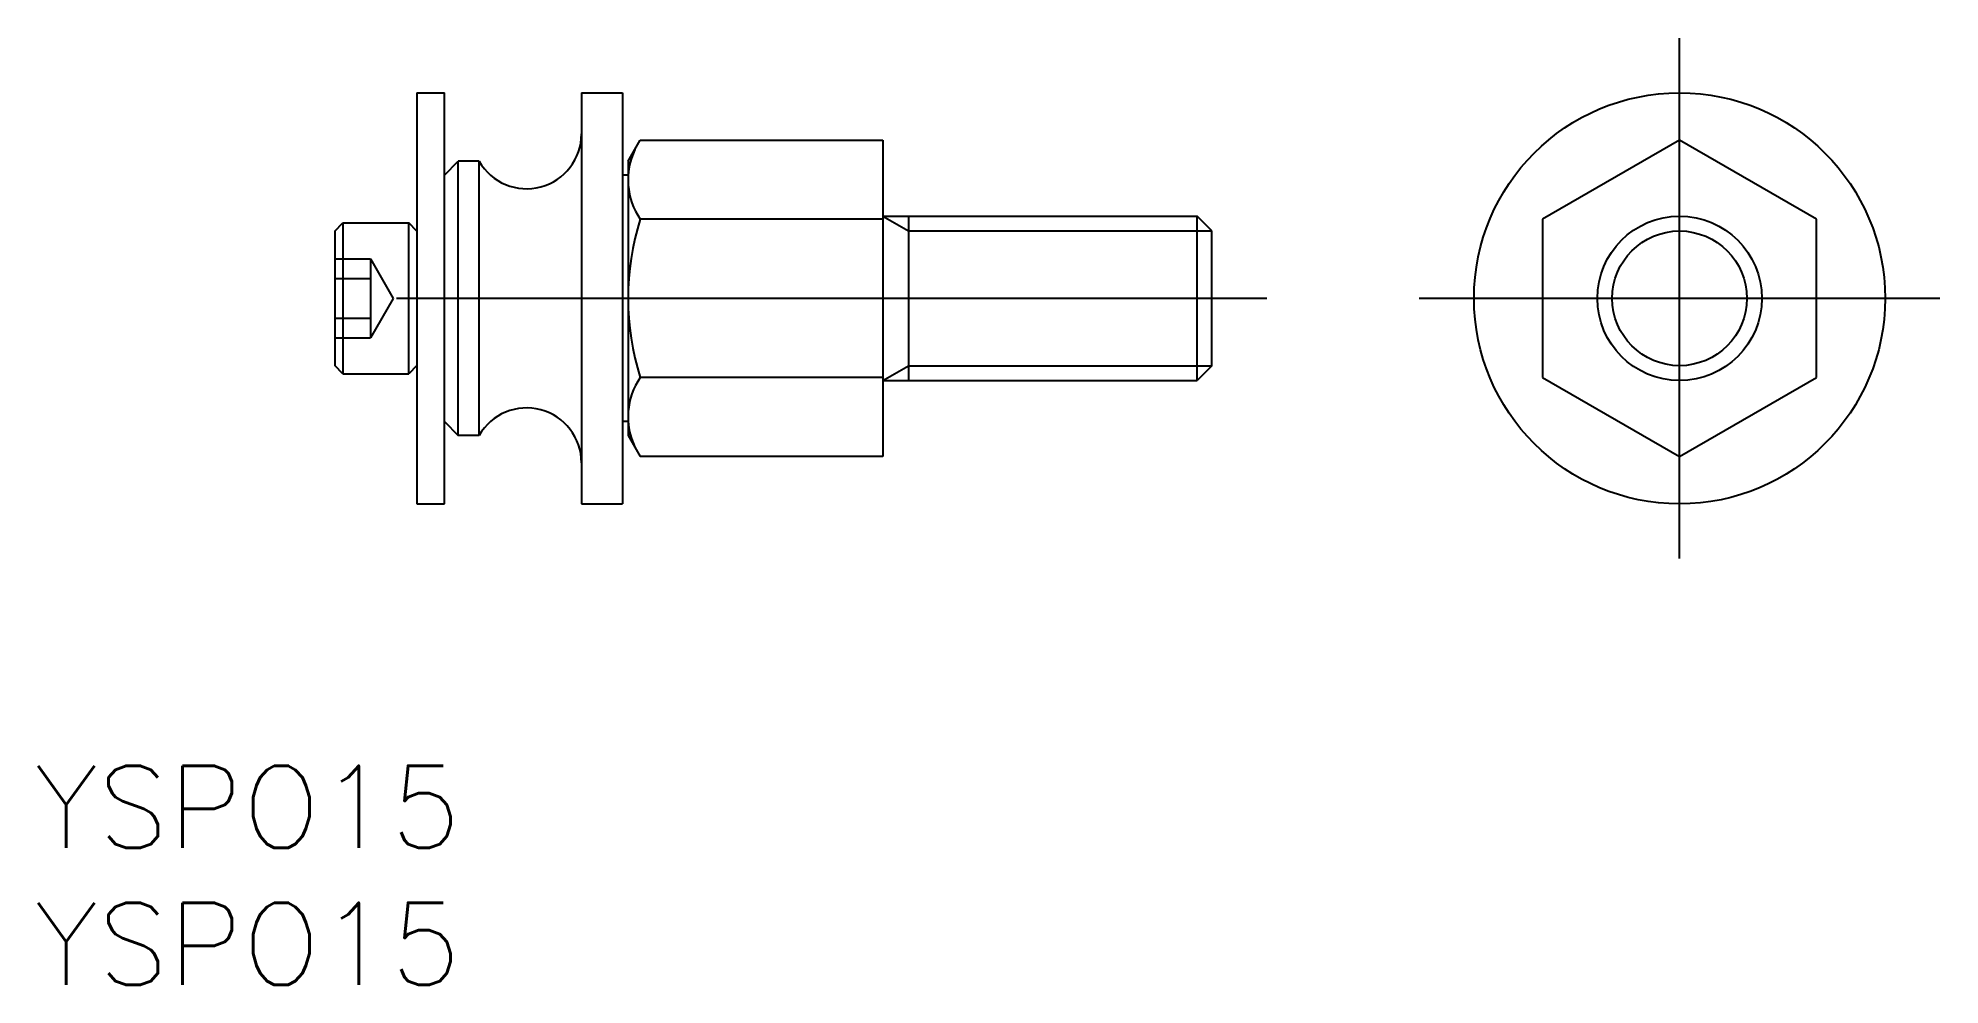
# Model space of a CAD drawing. Extents: x -59.9 to 9.5, y -25.1 to 9.5.
import ezdxf

# ---------------------------------------------------------------- set-up
doc = ezdxf.new("R2010")
doc.units = 0
doc.linetypes.add('CENTER', pattern=[50.8, 31.75, -6.35, 6.35, -6.35])
doc.linetypes.add('DASHED', pattern=[19.05, 12.7, -6.35])
doc.layers.get('0').update_dxf_attribs({"linetype": 'CONTINUOUS'})
doc.layers.add('CENTER', color=1, linetype='CENTER')
doc.styles.get("Standard").update_dxf_attribs({"font": 'txt.shx', "height": 3, "bigfont": 'bigfont.shx'})

msp = doc.modelspace()

# ---------------------------------------------------------------- linework, layer by layer
at = {"color": 7, "linetype": 'CONTINUOUS'}
for p, q in [((-46.064, 7.5), (-46.064, -7.5)), ((-46.064, 7.5), (-45.064, 7.5)), ((-45.064, -7.5), (-45.064, 7.5)), ((-40.064, 7.5), (-40.064, -7.5)), ((-40.064, 7.5), (-38.564, 7.5)), ((-38.564, 7.5), (-38.564, -7.5)), ((-38.364, 5), (-37.917, 5.774)), ((-37.917, 5.774), (-29.064, 5.774)), ((-29.064, 5.774), (-29.064, -5.774)), ((0, 5.774), (-5, 2.887)), ((5, 2.887), (0, 5.774)), ((-45.064, 4.5), (-44.564, 5)), ((-44.564, -5), (-44.564, 5)), ((-43.796, 5), (-44.564, 5)), ((-43.796, -5), (-43.796, 5)), ((-38.364, 5), (-38.364, -5)), ((-38.364, 4.5), (-38.564, 4.5)), ((-29.064, 2.887), (-37.917, 2.887)), ((-29.064, 3), (-17.605, 3)), ((-28.126, 3), (-28.126, -3)), ((-17.064, 2.458), (-17.605, 3)), ((-17.605, -3), (-17.605, 3)), ((-5, 2.887), (-5, -2.887)), ((5, -2.887), (5, 2.887)), ((-49.064, 2.45), (-48.764, 2.75)), ((-49.064, 2.45), (-49.064, -2.45)), ((-48.764, 2.75), (-48.764, -2.75)), ((-48.764, 2.75), (-46.364, 2.75)), ((-46.064, 2.45), (-46.364, 2.75)), ((-46.364, -2.75), (-46.364, 2.75)), ((-17.064, -2.459), (-17.064, 2.458)), ((-48.764, -2.75), (-49.064, -2.45)), ((-48.764, -2.75), (-46.364, -2.75)), ((-46.064, -2.45), (-46.364, -2.75)), ((-17.064, -2.459), (-17.605, -3)), ((-29.064, -2.887), (-37.917, -2.887)), ((-29.064, -3), (-17.605, -3)), ((-5, -2.887), (0, -5.774)), ((0, -5.774), (5, -2.887)), ((-45.064, -4.5), (-44.564, -5)), ((-38.364, -4.5), (-38.564, -4.5)), ((-43.796, -5), (-44.564, -5)), ((-38.364, -5), (-37.917, -5.774)), ((-29.064, -5.774), (-37.917, -5.774)), ((-46.064, -7.5), (-45.064, -7.5)), ((-40.064, -7.5), (-38.564, -7.5))]:
    msp.add_line(p, q, dxfattribs=at)
at = {"color": 3, "linetype": 'CONTINUOUS'}
for p, q in [((-29.064, 3), (-28.126, 2.458)), ((-28.126, 2.458), (-17.064, 2.458)), ((-29.064, -3), (-28.126, -2.459)), ((-28.126, -2.459), (-17.064, -2.459))]:
    msp.add_line(p, q, dxfattribs=at)
at = {"color": 3, "linetype": 'DASHED'}
for p, q in [((-49.064, 1.443), (-47.764, 1.443)), ((-47.764, 1.443), (-47.764, -1.443)), ((-47.764, 1.443), (-46.93, 0)), ((-49.064, 0.722), (-47.764, 0.722)), ((-46.93, 0), (-47.764, -1.443)), ((-49.064, -0.722), (-47.764, -0.722)), ((-49.064, -1.443), (-47.764, -1.443))]:
    msp.add_line(p, q, dxfattribs=at)
at = {"color": 7, "linetype": 'CONTINUOUS'}
for radius in [7.5, 3, 2.458]:
    msp.add_circle((0, 0), radius, dxfattribs=at)
for centre, radius, start, end in [((-42.064, 6), 2, 210, 0), ((-35.808, 4.33), 2.556, 154.38425, 214.38425), ((-28.81, 0), 9.553, 162.41205, 197.58795), ((-35.808, -4.33), 2.556, 145.61575, 205.61575), ((-42.064, -6), 2, 0, 150)]:
    msp.add_arc(centre, radius, start, end, dxfattribs=at)
at = {"layer": 'CENTER', "color": 1, "linetype": 'CENTER'}
for p, q in [((0, -9.5), (0, 9.5)), ((-15.064, 0), (-51.064, 0)), ((9.5, 0), (-9.5, 0))]:
    msp.add_line(p, q, dxfattribs=at)

# ---------------------------------------------------------------- texts
at = {"color": 7, "linetype": 'CONTINUOUS'}
for p in [(-60.018, -20.059), (-60.018, -25.059)]:
    msp.add_text('YSPO15', height=3, dxfattribs=at).set_placement(p)

doc.saveas('drawing.dxf')
